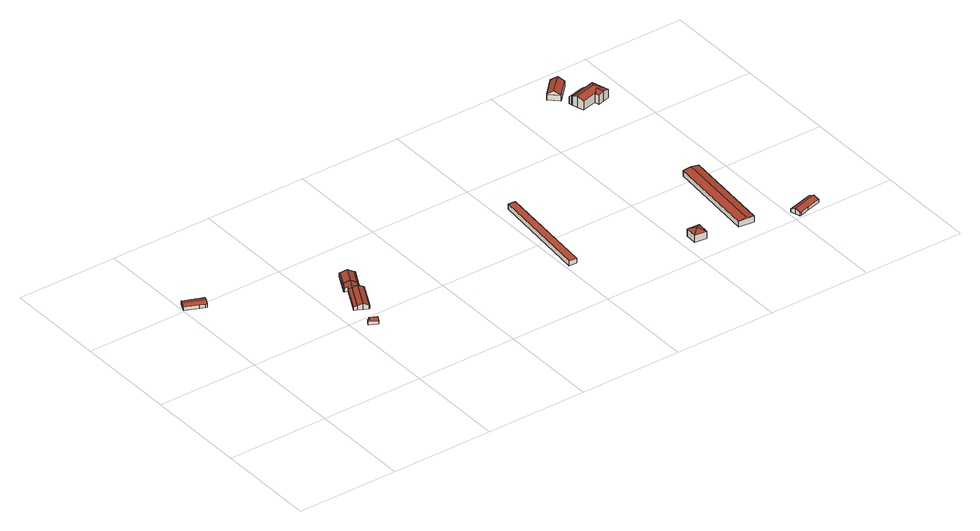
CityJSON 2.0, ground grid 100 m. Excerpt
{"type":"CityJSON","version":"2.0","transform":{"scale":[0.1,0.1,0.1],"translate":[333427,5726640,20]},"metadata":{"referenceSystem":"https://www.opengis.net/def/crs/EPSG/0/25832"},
"CityObjects":{
"building1":{"type":"Building","attributes":{"Geometrietyp2DReferenz":"3000","Gemeindeschluessel":"05170048","function":"31001_3222","roofType":"3100","measuredHeight":4.67},"address":[{"country":"Germany","locality":"Wesel","thoroughfareNumber":"39","thoroughfareName":"Auedamm"}],"geometry":[{"type":"Solid","lod":"2","boundaries":[[[[0,1,2,3]],[[4,5,1,0]],[[6,7,5,4]],[[8,9,7,6]],[[10,11,9,8]],[[12,13,11,10]],[[14,15,13,12]],[[16,17,15,14]],[[18,19,17,16]],[[3,2,19,18]],[[3,18,16,14,12,0]],[[10,8,6,4,0,12]],[[1,5,7,9,11,13,15,17,19,2]]]],"semantics":{"surfaces":[{"type":"WallSurface"},{"type":"RoofSurface"},{"type":"GroundSurface"}],"values":[[0,0,0,0,0,0,0,0,0,0,1,1,2]]}}]},
"building2":{"type":"Building","attributes":{"Geometrietyp2DReferenz":"3000","Gemeindeschluessel":"05170048","function":"31001_2463","roofType":"1000","measuredHeight":3.33},"address":[{"country":"Germany","locality":"Wesel","thoroughfareNumber":"39","thoroughfareName":"Auedamm"}],"geometry":[{"type":"Solid","lod":"2","boundaries":[[[[20,21,22,23]],[[24,25,21,20]],[[26,27,25,24]],[[28,29,27,26]],[[30,31,29,28]],[[23,22,31,30]],[[28,26,24,20,23,30]],[[21,25,27,29,31,22]]]],"semantics":{"surfaces":[{"type":"WallSurface"},{"type":"RoofSurface"},{"type":"GroundSurface"}],"values":[[0,0,0,0,0,0,1,2]]}}]},
"building3":{"type":"Building","attributes":{"Geometrietyp2DReferenz":"3000","Gemeindeschluessel":"05170048","function":"51009_1610","roofType":"2100","measuredHeight":4.35},"geometry":[{"type":"Solid","lod":"2","boundaries":[[[[32,33,34,35]],[[36,37,33,32]],[[38,39,37,36]],[[35,34,39,38]],[[36,32,35,38]],[[33,37,39,34]]]],"semantics":{"surfaces":[{"type":"WallSurface"},{"type":"RoofSurface"},{"type":"GroundSurface"}],"values":[[0,0,0,0,1,2]]}}]},
"building4":{"type":"Building","attributes":{"Geometrietyp2DReferenz":"3000","Gemeindeschluessel":"05170048","function":"31001_3222","roofType":"3100","measuredHeight":6.15},"address":[{"country":"Germany","locality":"Wesel","thoroughfareNumber":"39","thoroughfareName":"Auedamm"}],"geometry":[{"type":"Solid","lod":"2","boundaries":[[[[40,41,42,43]],[[44,34,41,40]],[[45,39,34,44]],[[46,47,39,45]],[[48,49,47,46]],[[50,51,49,48]],[[52,53,51,50]],[[43,42,53,52]],[[43,52,50,48,46,40]],[[45,44,40,46]],[[41,34,39,47,49,51,53,42]]]],"semantics":{"surfaces":[{"type":"WallSurface"},{"type":"RoofSurface"},{"type":"GroundSurface"}],"values":[[0,0,0,0,0,0,0,0,1,1,2]]}}]},
"building5":{"type":"Building","attributes":{"Geometrietyp2DReferenz":"3000","Gemeindeschluessel":"05170048","function":"51009_1610","roofType":"2100","measuredHeight":3.59},"geometry":[{"type":"Solid","lod":"2","boundaries":[[[[54,55,53,56]],[[57,58,55,54]],[[59,42,58,57]],[[56,53,42,59]],[[57,54,56,59]],[[55,58,42,53]]]],"semantics":{"surfaces":[{"type":"WallSurface"},{"type":"RoofSurface"},{"type":"GroundSurface"}],"values":[[0,0,0,0,1,2]]}}]},
"building6":{"type":"Building","attributes":{"Geometrietyp2DReferenz":"3000","Gemeindeschluessel":"05170048","function":"51009_1610","roofType":"3100","measuredHeight":6.24},"geometry":[{"type":"Solid","lod":"2","boundaries":[[[[60,61,62,63]],[[64,65,61,60]],[[66,67,65,64]],[[68,69,67,66]],[[70,71,69,68]],[[72,73,71,70]],[[74,75,73,72]],[[63,62,75,74]],[[64,60,63,74,72,66]],[[70,68,66,72]],[[61,65,67,69,71,73,75,62]]]],"semantics":{"surfaces":[{"type":"WallSurface"},{"type":"RoofSurface"},{"type":"GroundSurface"}],"values":[[0,0,0,0,0,0,0,0,1,1,2]]}}]},
"building7":{"type":"Building","attributes":{"Geometrietyp2DReferenz":"3000","Gemeindeschluessel":"05170048","function":"51009_1610","roofType":"2100","measuredHeight":3.58},"geometry":[{"type":"Solid","lod":"2","boundaries":[[[[76,77,61,60]],[[78,79,77,76]],[[80,81,79,78]],[[64,65,81,80]],[[60,61,65,64]],[[80,78,76,60,64]],[[77,79,81,65,61]]]],"semantics":{"surfaces":[{"type":"WallSurface"},{"type":"RoofSurface"},{"type":"GroundSurface"}],"values":[[0,0,0,0,0,1,2]]}}]},
"building8":{"type":"Building","attributes":{"Geometrietyp2DReferenz":"3000","Gemeindeschluessel":"05170048","function":"31001_3222","roofType":"3100","measuredHeight":6.16},"address":[{"country":"Germany","locality":"Wesel","thoroughfareNumber":"39","thoroughfareName":"Auedamm"}],"geometry":[{"type":"Solid","lod":"2","boundaries":[[[[80,82,83,64]],[[84,85,82,80]],[[68,86,85,84]],[[64,83,86,68]],[[80,87,84]],[[68,88,64]],[[64,88,87,80]],[[84,87,88,68]],[[82,85,86,83]]]],"semantics":{"surfaces":[{"type":"WallSurface"},{"type":"RoofSurface"},{"type":"GroundSurface"}],"values":[[0,0,0,0,0,0,1,1,2]]}}]},
"building9":{"type":"Building","attributes":{"Geometrietyp2DReferenz":"3000","Gemeindeschluessel":"05170048","function":"51009_1610","roofType":"2100","measuredHeight":3.6},"geometry":[{"type":"Solid","lod":"2","boundaries":[[[[89,49,51,90]],[[91,86,49,89]],[[92,85,86,91]],[[93,94,85,92]],[[90,51,94,93]],[[92,91,89,90,93]],[[49,86,85,94,51]]]],"semantics":{"surfaces":[{"type":"WallSurface"},{"type":"RoofSurface"},{"type":"GroundSurface"}],"values":[[0,0,0,0,0,1,2]]}}]},
"building10":{"type":"Building","attributes":{"Geometrietyp2DReferenz":"3000","Gemeindeschluessel":"05170048","function":"51006_1431","roofType":"1000","measuredHeight":5.11},"geometry":[{"type":"Solid","lod":"2","boundaries":[[[[95,96,97,98]],[[99,100,96,95]],[[101,102,100,99]],[[98,97,102,101]],[[99,95,98,101]],[[96,100,102,97]]]],"semantics":{"surfaces":[{"type":"WallSurface"},{"type":"RoofSurface"},{"type":"GroundSurface"}],"values":[[0,0,0,0,1,2]]}}]},
"building11":{"type":"Building","attributes":{"Geometrietyp2DReferenz":"3000","Gemeindeschluessel":"05170048","function":"31001_3200","roofType":"3500","measuredHeight":10.13},"address":[{"country":"Germany","locality":"Wesel","thoroughfareNumber":"1","thoroughfareName":"In der Aue"}],"geometry":[{"type":"Solid","lod":"2","boundaries":[[[[103,104,105,106]],[[107,108,104,103]],[[109,110,108,107]],[[106,105,110,109]],[[106,111,103]],[[103,111,107]],[[107,111,109]],[[109,111,106]],[[104,108,110,105]]]],"semantics":{"surfaces":[{"type":"WallSurface"},{"type":"RoofSurface"},{"type":"GroundSurface"}],"values":[[0,0,0,0,1,1,1,1,2]]}}]},
"building12":{"type":"Building","attributes":{"Geometrietyp2DReferenz":"3000","Gemeindeschluessel":"05170048","function":"31001_3211","roofType":"3100","measuredHeight":7.11},"geometry":[{"type":"Solid","lod":"2","boundaries":[[[[112,113,114,115]],[[116,117,113,112]],[[118,119,117,116]],[[115,114,119,118]],[[112,120,116]],[[118,121,115]],[[115,121,120,112]],[[116,120,121,118]],[[113,117,119,114]]]],"semantics":{"surfaces":[{"type":"WallSurface"},{"type":"RoofSurface"},{"type":"GroundSurface"}],"values":[[0,0,0,0,0,0,1,1,2]]}}]},
"building13":{"type":"Building","attributes":{"Geometrietyp2DReferenz":"3000","Gemeindeschluessel":"05170048","function":"31001_3212","roofType":"3100","measuredHeight":5.56},"address":[{"country":"Germany","locality":"Wesel","thoroughfareNumber":"1","thoroughfareName":"In der Aue"}],"geometry":[{"type":"Solid","lod":"2","boundaries":[[[[122,123,124,125]],[[126,127,123,122]],[[128,129,127,126]],[[130,131,129,128]],[[132,133,131,130]],[[134,135,133,132]],[[136,137,135,134]],[[125,124,137,136]],[[122,125,136,134,132,126]],[[130,128,126,132]],[[123,127,129,131,133,135,137,124]]]],"semantics":{"surfaces":[{"type":"WallSurface"},{"type":"RoofSurface"},{"type":"GroundSurface"}],"values":[[0,0,0,0,0,0,0,0,1,1,2]]}}]},
"building14":{"type":"Building","attributes":{"Geometrietyp2DReferenz":"3000","Gemeindeschluessel":"05170048","function":"31001_2723","roofType":"3100","measuredHeight":9.72},"address":[{"country":"Germany","locality":"Wesel","thoroughfareNumber":"1a","thoroughfareName":"In der Aue"}],"geometry":[{"type":"Solid","lod":"2","boundaries":[[[[138,139,140,141]],[[142,143,139,138]],[[144,145,143,142]],[[141,140,145,144]],[[138,146,142]],[[144,147,141]],[[141,147,146,138]],[[142,146,147,144]],[[139,143,145,140]]]],"semantics":{"surfaces":[{"type":"WallSurface"},{"type":"RoofSurface"},{"type":"GroundSurface"}],"values":[[0,0,0,0,0,0,1,1,2]]}}]},
"building15":{"type":"Building","attributes":{"Gemeindeschluessel":"05170048","Geometrietyp2DReferenz":"3000","function":"31001_1010"},"address":[{"country":"Germany","locality":"Wesel","thoroughfareNumber":"1a","thoroughfareName":"In der Aue"}],"children":["building15-1","building15-2","building15-3"]},
"building15-1":{"type":"BuildingPart","attributes":{"roofType":"5000","measuredHeight":12.06},"parents":["building15"],"geometry":[{"type":"Solid","lod":"2","boundaries":[[[[148,149,150,151]],[[152,153,149,148]],[[154,155,156,157]],[[158,159,155,154]],[[151,150,160,161]],[[148,151,161,158,162]],[[158,154,162]],[[154,157,152,148,162]],[[149,153,156,155,159,160,150]],[[152,157,156,153]],[[161,160,159,158]]]],"semantics":{"surfaces":[{"type":"WallSurface"},{"type":"RoofSurface"},{"type":"GroundSurface"},{"type":"ClosureSurface"}],"values":[[0,0,0,0,0,1,1,1,2,3,3]]}}]},
"building15-2":{"type":"BuildingPart","attributes":{"roofType":"2100","measuredHeight":9.69},"parents":["building15"],"geometry":[{"type":"MultiSurface","lod":"2","boundaries":[[[163,164,165,166]],[[167,168,164,163]],[[169,156,168,167]],[[166,165,153,170]],[[169,167,163,166,170]],[[164,168,156,153,165]],[[169,170,152,157]],[[153,156,157,152]]],"semantics":{"surfaces":[{"type":"WallSurface"},{"type":"RoofSurface"},{"type":"GroundSurface"},{"type":"ClosureSurface"}],"values":[0,0,0,0,1,2,0,3]}}]},
"building15-3":{"type":"BuildingPart","attributes":{"roofType":"5000","measuredHeight":10.78},"parents":["building15"],"geometry":[{"type":"Solid","lod":"2","boundaries":[[[[171,172,159,158]],[[173,174,172,171]],[[175,176,174,173]],[[161,160,176,175]],[[171,158,177,173]],[[158,161,177]],[[173,177,161,175]],[[159,172,174,176,160]],[[158,159,160,161]]]],"semantics":{"surfaces":[{"type":"WallSurface"},{"type":"RoofSurface"},{"type":"GroundSurface"},{"type":"ClosureSurface"}],"values":[[0,0,0,0,1,1,1,2,3]]}}]}
},
"vertices":[
[26,2058,54],[26,2058,7],[7,2013,7],[7,2013,41],[45,2103,41],[45,2103,7],[184,2044,41],[184,2044,7],[231,2024,41],[231,2024,7],[235,2022,41],[235,2022,7],[216,1977,54],[216,1977,7],[197,1932,41],[197,1932,7],[182,1938,41],[182,1938,7],[136,1958,41],[136,1958,7],
[1153,932,41],[1153,932,8],[1136,902,8],[1136,902,41],[1166,925,41],[1166,925,8],[1180,951,41],[1180,951,8],[1246,915,41],[1246,915,8],[1216,859,41],[1216,859,8],
[1166,1147,43],[1166,1147,11],[1190,1135,11],[1190,1135,54],[1296,1399,43],[1296,1399,11],[1320,1387,54],[1320,1387,11],
[1236,1111,72],[1236,1111,11],[1281,1088,11],[1281,1088,51],[1190,1135,51],[1320,1387,51],[1365,1363,72],[1365,1363,11],[1375,1358,68],[1375,1358,11],[1382,1354,64],[1382,1354,11],[1411,1339,51],[1411,1339,11],
[1418,1335,44],[1418,1335,11],[1411,1339,47],[1289,1084,44],[1289,1084,11],[1281,1088,47],
[1267,1414,46],[1267,1414,10],[1296,1399,10],[1296,1399,60],[1303,1484,46],[1303,1484,10],[1357,1457,73],[1357,1457,10],[1412,1429,46],[1412,1429,10],[1375,1358,46],[1375,1358,10],[1321,1386,73],[1321,1386,10],[1320,1387,72],[1320,1387,10],
[1260,1418,43],[1260,1418,10],[1370,1633,43],[1370,1633,10],[1377,1629,46],[1377,1629,10],
[1377,1629,11],[1303,1484,11],[1486,1573,46],[1486,1573,11],[1412,1429,11],[1432,1601,72],[1357,1457,72],
[1375,1358,47],[1382,1354,43],[1412,1429,47],[1486,1573,47],[1493,1569,43],[1493,1569,11],
[3202,1582,57],[3202,1582,6],[3132,1588,6],[3132,1588,57],[3114,586,57],[3114,586,6],[3036,594,57],[3036,594,6],
[4217,220,83],[4217,220,10],[4228,338,10],[4228,338,83],[4099,230,83],[4099,230,10],[4109,349,83],[4109,349,10],[4164,284,111],
[4692,179,68],[4692,179,10],[4773,1077,10],[4773,1077,68],[4540,193,68],[4540,193,10],[4620,1091,68],[4620,1091,10],[4616,186,82],[4696,1084,82],
[5053,9,46],[5053,9,14],[5063,12,14],[5063,12,46],[5039,58,70],[5039,58,14],[5026,106,46],[5026,106,14],[5272,177,46],[5272,177,14],[5286,128,70],[5286,128,14],[5300,79,46],[5300,79,14],[5161,40,46],[5161,40,14],
[4530,2865,64],[4530,2865,4],[4373,2708,4],[4373,2708,64],[4618,2778,64],[4618,2778,4],[4461,2621,64],[4461,2621,4],[4574,2821,101],[4417,2665,101],
[4519,2458,125],[4519,2458,4],[4534,2399,4],[4534,2399,94],[4504,2516,94],[4504,2516,4],[4766,2584,94],[4766,2584,4],[4652,2555,4],[4652,2555,94],[4798,2466,94],[4798,2466,4],[4681,2436,4],[4681,2436,94],[4723,2510,125],
[4495,2550,73],[4495,2550,4],[4501,2528,4],[4501,2528,91],[4644,2588,74],[4644,2588,4],[4652,2555,101],[4504,2516,101],
[4810,2419,94],[4810,2419,4],[4752,2404,112],[4752,2404,4],[4693,2389,94],[4693,2389,4],[4730,2486,112]
]}
